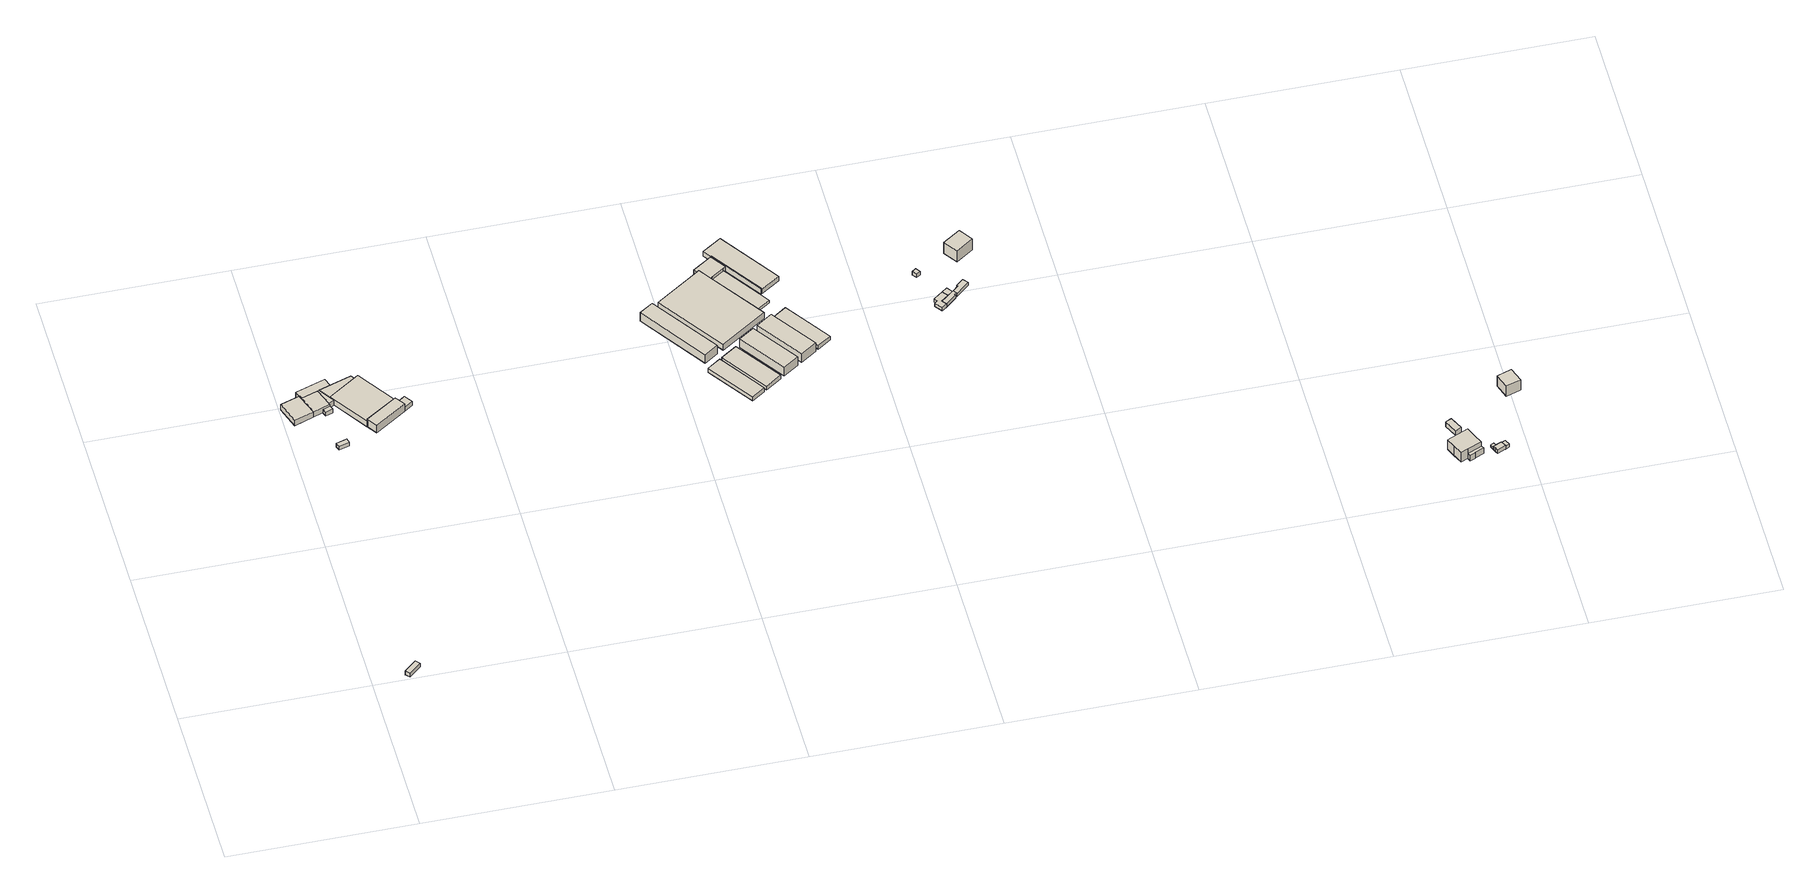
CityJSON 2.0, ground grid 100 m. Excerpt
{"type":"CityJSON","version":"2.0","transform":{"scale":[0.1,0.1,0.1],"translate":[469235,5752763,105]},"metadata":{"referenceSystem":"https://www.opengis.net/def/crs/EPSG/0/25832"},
"CityObjects":{
"building1":{"type":"Building","attributes":{"Gemeindeschluessel":"05711000","BezugspunktDach":"2000","function":"31001_9998","measuredHeight":2.45},"address":[{"country":"Germany","locality":"Bielefeld","thoroughfareNumber":"266","thoroughfareName":"Verler Straße"}],"geometry":[{"type":"Solid","lod":"1","boundaries":[[[[0,1,2,3]],[[4,5,6,7]],[[4,7,3,2]],[[5,4,2,1]],[[6,5,1,0]],[[7,6,0,3]]]]}]},
"building2":{"type":"Building","attributes":{"Gemeindeschluessel":"05711000","BezugspunktDach":"2000","function":"31001_9998","measuredHeight":2.51},"address":[{"country":"Germany","locality":"Bielefeld","thoroughfareNumber":"246","thoroughfareName":"Verler Straße"}],"geometry":[{"type":"Solid","lod":"1","boundaries":[[[[8,9,10,11]],[[12,13,14,15]],[[12,15,11,10]],[[13,12,10,9]],[[14,13,9,8]],[[15,14,8,11]]]]}]},
"building3":{"type":"Building","attributes":{"Gemeindeschluessel":"05711000","function":"31001_2100"},"address":[{"country":"Germany","locality":"Bielefeld","thoroughfareNumber":"246","thoroughfareName":"Verler Straße"}],"children":["building3-1","building3-2","building3-3","building3-4","building3-5","building3-6","building3-7"]},
"building3-1":{"type":"BuildingPart","attributes":{"BezugspunktDach":"2000","measuredHeight":4.16},"parents":["building3"],"geometry":[{"type":"Solid","lod":"1","boundaries":[[[[16,17,18,19]],[[20,21,22,23]],[[20,23,19,18]],[[21,20,18,17]],[[22,21,17,16]],[[23,22,16,19]]]]}]},
"building3-2":{"type":"BuildingPart","attributes":{"BezugspunktDach":"2000","measuredHeight":3.72},"parents":["building3"],"geometry":[{"type":"Solid","lod":"1","boundaries":[[[[24,25,26,27]],[[21,28,29,30]],[[21,30,27,26]],[[28,21,26,25]],[[29,28,25,24]],[[30,29,24,27]]]]}]},
"building3-3":{"type":"BuildingPart","attributes":{"BezugspunktDach":"2000","measuredHeight":3.68},"parents":["building3"],"geometry":[{"type":"Solid","lod":"1","boundaries":[[[[31,32,33,34]],[[35,36,28,37]],[[35,37,34,33]],[[36,35,33,32]],[[28,36,32,31]],[[37,28,31,34]]]]}]},
"building3-4":{"type":"BuildingPart","attributes":{"BezugspunktDach":"2000","measuredHeight":3.67},"parents":["building3"],"geometry":[{"type":"Solid","lod":"1","boundaries":[[[[32,38,39,40]],[[41,42,36,43]],[[41,43,40,39]],[[42,41,39,38]],[[36,42,38,32]],[[43,36,32,40]]]]}]},
"building3-5":{"type":"BuildingPart","attributes":{"BezugspunktDach":"2000","measuredHeight":3.69},"parents":["building3"],"geometry":[{"type":"Solid","lod":"1","boundaries":[[[[44,45,38,46]],[[42,47,48,49]],[[42,49,46,38]],[[47,42,38,45]],[[48,47,45,44]],[[49,48,44,46]]]]}]},
"building3-6":{"type":"BuildingPart","attributes":{"BezugspunktDach":"2000","measuredHeight":3.7},"parents":["building3"],"geometry":[{"type":"Solid","lod":"1","boundaries":[[[[50,51,52,39]],[[53,54,55,41]],[[53,41,39,52]],[[54,53,52,51]],[[55,54,51,50]],[[41,55,50,39]]]]}]},
"building3-7":{"type":"BuildingPart","attributes":{"BezugspunktDach":"2000","measuredHeight":2.71},"parents":["building3"],"geometry":[{"type":"Solid","lod":"1","boundaries":[[[[56,57,58,59]],[[60,61,43,62]],[[60,62,59,58]],[[61,60,58,57]],[[43,61,57,56]],[[62,43,56,59]]]]}]},
"building4":{"type":"Building","attributes":{"Gemeindeschluessel":"05711000","BezugspunktDach":"2000","function":"31001_2100","measuredHeight":5.37},"address":[{"country":"Germany","locality":"Bielefeld","thoroughfareNumber":"246","thoroughfareName":"Verler Straße"}],"geometry":[{"type":"Solid","lod":"1","boundaries":[[[[63,64,65,66,67]],[[68,69,70,71,72]],[[68,72,67,66]],[[69,68,66,65]],[[70,69,65,64]],[[71,70,64,63]],[[72,71,63,67]]]]}]},
"building5":{"type":"Building","attributes":{"Gemeindeschluessel":"05711000","BezugspunktDach":"2000","function":"31001_9998","measuredHeight":2.65},"address":[{"country":"Germany","locality":"Bielefeld","thoroughfareNumber":"246","thoroughfareName":"Verler Straße"}],"geometry":[{"type":"Solid","lod":"1","boundaries":[[[[73,74,75,76]],[[72,71,77,78]],[[72,78,76,75]],[[71,72,75,74]],[[77,71,74,73]],[[78,77,73,76]]]]}]},
"building6":{"type":"Building","attributes":{"Gemeindeschluessel":"05711000","BezugspunktDach":"2100","function":"31001_2740","measuredHeight":6},"address":[{"country":"Germany","locality":"Bielefeld","thoroughfareNumber":"2","thoroughfareName":"Paracelsusweg"}],"geometry":[{"type":"Solid","lod":"1","boundaries":[[[[79,80,81,82]],[[83,84,85,86]],[[83,86,82,81]],[[84,83,81,80]],[[85,84,80,79]],[[86,85,79,82]]]]}]},
"building7":{"type":"Building","attributes":{"Gemeindeschluessel":"05711000","BezugspunktDach":"2000","function":"31001_2740","measuredHeight":3.45},"address":[{"country":"Germany","locality":"Bielefeld","thoroughfareNumber":"2","thoroughfareName":"Paracelsusweg"}],"geometry":[{"type":"Solid","lod":"1","boundaries":[[[[87,88,89,90]],[[91,92,93,94]],[[91,94,90,89]],[[92,91,89,88]],[[93,92,88,87]],[[94,93,87,90]]]]}]},
"building8":{"type":"Building","attributes":{"Gemeindeschluessel":"05711000","BezugspunktDach":"2000","function":"31001_2740","measuredHeight":3.84},"address":[{"country":"Germany","locality":"Bielefeld","thoroughfareNumber":"2","thoroughfareName":"Paracelsusweg"}],"geometry":[{"type":"Solid","lod":"1","boundaries":[[[[95,96,97,98]],[[99,100,101,102]],[[99,102,98,97]],[[100,99,97,96]],[[101,100,96,95]],[[102,101,95,98]]]]}]},
"building9":{"type":"Building","attributes":{"Gemeindeschluessel":"05711000","function":"31001_2740"},"address":[{"country":"Germany","locality":"Bielefeld","thoroughfareNumber":"2","thoroughfareName":"Paracelsusweg"}],"children":["building9-1","building9-2","building9-3","building9-4","building9-5"]},
"building9-1":{"type":"BuildingPart","attributes":{"BezugspunktDach":"2100","measuredHeight":4.16},"parents":["building9"],"geometry":[{"type":"Solid","lod":"1","boundaries":[[[[103,104,105,106,107,108]],[[109,110,111,112,113,114]],[[109,114,108,107]],[[110,109,107,106]],[[111,110,106,105]],[[112,111,105,104]],[[113,112,104,103]],[[114,113,103,108]]]]}]},
"building9-2":{"type":"BuildingPart","attributes":{"BezugspunktDach":"2000","measuredHeight":4.05},"parents":["building9"],"geometry":[{"type":"Solid","lod":"1","boundaries":[[[[115,116,117,118,119]],[[120,121,122,123,124]],[[120,124,119,118]],[[121,120,118,117]],[[122,121,117,116]],[[123,122,116,115]],[[124,123,115,119]]]]}]},
"building9-3":{"type":"BuildingPart","attributes":{"BezugspunktDach":"2000","measuredHeight":3.23},"parents":["building9"],"geometry":[{"type":"Solid","lod":"1","boundaries":[[[[125,126,127,128,129]],[[124,123,130,131,132]],[[124,132,129,128]],[[123,124,128,127]],[[130,123,127,126]],[[131,130,126,125]],[[132,131,125,129]]]]}]},
"building9-4":{"type":"BuildingPart","attributes":{"BezugspunktDach":"2000","measuredHeight":3.54},"parents":["building9"],"geometry":[{"type":"Solid","lod":"1","boundaries":[[[[133,134,135,136,137,138,139,140]],[[141,142,113,112,111,143,122,121]],[[141,121,140,139]],[[142,141,139,138]],[[113,142,138,137]],[[112,113,137,136]],[[111,112,136,135]],[[143,111,135,134]],[[122,143,134,133]],[[121,122,133,140]]]]}]},
"building9-5":{"type":"BuildingPart","attributes":{"BezugspunktDach":"2000","measuredHeight":2.99},"parents":["building9"],"geometry":[{"type":"Solid","lod":"1","boundaries":[[[[144,145,146,147,148]],[[149,142,150,141,151]],[[149,151,148,147]],[[142,149,147,146]],[[150,142,146,145]],[[141,150,145,144]],[[151,141,144,148]]]]}]},
"building10":{"type":"Building","attributes":{"Gemeindeschluessel":"05711000","BezugspunktDach":"2100","function":"31001_2740","measuredHeight":6},"address":[{"country":"Germany","locality":"Bielefeld","thoroughfareNumber":"2","thoroughfareName":"Paracelsusweg"}],"geometry":[{"type":"Solid","lod":"1","boundaries":[[[[152,153,154,155]],[[156,157,158,159]],[[156,159,155,154]],[[157,156,154,153]],[[158,157,153,152]],[[159,158,152,155]]]]}]},
"building11":{"type":"Building","attributes":{"Gemeindeschluessel":"05711000","BezugspunktDach":"2100","function":"31001_2740","measuredHeight":6},"address":[{"country":"Germany","locality":"Bielefeld","thoroughfareNumber":"2","thoroughfareName":"Paracelsusweg"}],"geometry":[{"type":"Solid","lod":"1","boundaries":[[[[160,161,162,163]],[[164,165,166,167]],[[164,167,163,162]],[[165,164,162,161]],[[166,165,161,160]],[[167,166,160,163]]]]}]},
"building12":{"type":"Building","attributes":{"Gemeindeschluessel":"05711000","BezugspunktDach":"2000","function":"31001_2740","measuredHeight":3.41},"address":[{"country":"Germany","locality":"Bielefeld","thoroughfareNumber":"2","thoroughfareName":"Paracelsusweg"}],"geometry":[{"type":"Solid","lod":"1","boundaries":[[[[168,169,170,171]],[[172,173,174,175]],[[172,175,171,170]],[[173,172,170,169]],[[174,173,169,168]],[[175,174,168,171]]]]}]},
"building13":{"type":"Building","attributes":{"Gemeindeschluessel":"05711000","BezugspunktDach":"2000","function":"31001_9998","measuredHeight":2.7},"address":[{"country":"Germany","locality":"Bielefeld","thoroughfareNumber":"141","thoroughfareName":"Alte Paderborner Landstraße"}],"geometry":[{"type":"Solid","lod":"1","boundaries":[[[[176,177,178,179]],[[180,181,182,183]],[[180,183,179,178]],[[181,180,178,177]],[[182,181,177,176]],[[183,182,176,179]]]]}]},
"building14":{"type":"Building","attributes":{"Gemeindeschluessel":"05711000","BezugspunktDach":"2000","function":"31001_9998","measuredHeight":2.27},"address":[{"country":"Germany","locality":"Bielefeld","thoroughfareNumber":"141","thoroughfareName":"Alte Paderborner Landstraße"}],"geometry":[{"type":"Solid","lod":"1","boundaries":[[[[184,185,186,187,188,189,190,191]],[[192,193,194,195,196,197,198,199]],[[192,199,191,190]],[[193,192,190,189]],[[194,193,189,188]],[[195,194,188,187]],[[196,195,187,186]],[[197,196,186,185]],[[198,197,185,184]],[[199,198,184,191]]]]}]},
"building15":{"type":"Building","attributes":{"Gemeindeschluessel":"05711000","function":"51009_1610"},"address":[{"country":"Germany"}],"children":["building15-1","building15-2"]},
"building15-1":{"type":"BuildingPart","attributes":{"BezugspunktDach":"2000","measuredHeight":2.34},"parents":["building15"],"geometry":[{"type":"Solid","lod":"1","boundaries":[[[[200,201,202,203,204,205,206,207,208]],[[199,198,197,209,210,211,212,213,214]],[[199,214,208,207]],[[198,199,207,206]],[[197,198,206,205]],[[209,197,205,204]],[[210,209,204,203]],[[211,210,203,202]],[[212,211,202,201]],[[213,212,201,200]],[[214,213,200,208]]]]}]},
"building15-2":{"type":"BuildingPart","attributes":{"BezugspunktDach":"2000","measuredHeight":2.34},"parents":["building15"],"geometry":[{"type":"Solid","lod":"1","boundaries":[[[[203,215,216,205,204]],[[197,196,217,210,209]],[[197,209,204,205]],[[196,197,205,216]],[[217,196,216,215]],[[210,217,215,203]],[[209,210,203,204]]]]}]},
"building16":{"type":"Building","attributes":{"Gemeindeschluessel":"05711000","BezugspunktDach":"2000","function":"31001_9998","measuredHeight":2.23},"address":[{"country":"Germany","locality":"Bielefeld","thoroughfareNumber":"141","thoroughfareName":"Alte Paderborner Landstraße"}],"geometry":[{"type":"Solid","lod":"1","boundaries":[[[[218,219,220,221,222,223]],[[224,225,226,227,228,229]],[[224,229,223,222]],[[225,224,222,221]],[[226,225,221,220]],[[227,226,220,219]],[[228,227,219,218]],[[229,228,218,223]]]]}]},
"building17":{"type":"Building","attributes":{"Gemeindeschluessel":"05711000","BezugspunktDach":"2000","function":"31001_1010","measuredHeight":9.53},"address":[{"country":"Germany","locality":"Bielefeld","thoroughfareNumber":"141","thoroughfareName":"Alte Paderborner Landstraße"}],"geometry":[{"type":"Solid","lod":"1","boundaries":[[[[230,231,232,233]],[[234,235,236,237]],[[234,237,233,232]],[[235,234,232,231]],[[236,235,231,230]],[[237,236,230,233]]]]}]},
"building18":{"type":"Building","attributes":{"Gemeindeschluessel":"05711000","function":"31001_1010"},"address":[{"country":"Germany","locality":"Bielefeld","thoroughfareNumber":"84","thoroughfareName":"Garnheide"}],"children":["building18-1","building18-2"]},
"building18-1":{"type":"BuildingPart","attributes":{"BezugspunktDach":"2000","measuredHeight":9.67},"parents":["building18"],"geometry":[{"type":"Solid","lod":"1","boundaries":[[[[238,239,240,241,242,243,244]],[[245,246,247,248,249,250,251]],[[245,251,244,243]],[[246,245,243,242]],[[247,246,242,241]],[[248,247,241,240]],[[249,248,240,239]],[[250,249,239,238]],[[251,250,238,244]]]]}]},
"building18-2":{"type":"BuildingPart","attributes":{"BezugspunktDach":"2000","measuredHeight":3.96},"parents":["building18"],"geometry":[{"type":"Solid","lod":"1","boundaries":[[[[252,253,254,255,256,257]],[[258,251,250,259,260,261]],[[258,261,257,256]],[[251,258,256,255]],[[250,251,255,254]],[[259,250,254,253]],[[260,259,253,252]],[[261,260,252,257]]]]}]},
"building19":{"type":"Building","attributes":{"Gemeindeschluessel":"05711000","BezugspunktDach":"2000","function":"31001_9998","measuredHeight":4.02},"address":[{"country":"Germany","locality":"Bielefeld","thoroughfareNumber":"84","thoroughfareName":"Garnheide"}],"geometry":[{"type":"Solid","lod":"1","boundaries":[[[[262,263,264,265]],[[266,267,268,269]],[[266,269,265,264]],[[267,266,264,263]],[[268,267,263,262]],[[269,268,262,265]]]]}]},
"building20":{"type":"Building","attributes":{"Gemeindeschluessel":"05711000","function":"31001_9998"},"address":[{"country":"Germany","locality":"Bielefeld","thoroughfareNumber":"84","thoroughfareName":"Garnheide"}],"children":["building20-1","building20-2","building20-3"]},
"building20-1":{"type":"BuildingPart","attributes":{"BezugspunktDach":"2000","measuredHeight":2.98},"parents":["building20"],"geometry":[{"type":"Solid","lod":"1","boundaries":[[[[270,271,272,273,274,275,276]],[[277,278,279,280,281,282,283]],[[277,283,276,275]],[[278,277,275,274]],[[279,278,274,273]],[[280,279,273,272]],[[281,280,272,271]],[[282,281,271,270]],[[283,282,270,276]]]]}]},
"building20-2":{"type":"BuildingPart","attributes":{"BezugspunktDach":"2000","measuredHeight":2.08},"address":[{"country":"Germany","locality":"Bielefeld","thoroughfareNumber":"84","thoroughfareName":"Garnheide"}],"parents":["building20"],"geometry":[{"type":"Solid","lod":"1","boundaries":[[[[284,285,286,287]],[[288,289,290,291]],[[288,291,287,286]],[[289,288,286,285]],[[290,289,285,284]],[[291,290,284,287]]]]}]},
"building20-3":{"type":"BuildingPart","attributes":{"BezugspunktDach":"2000","measuredHeight":1.69},"address":[{"country":"Germany","locality":"Bielefeld","thoroughfareNumber":"84","thoroughfareName":"Garnheide"}],"parents":["building20"],"geometry":[{"type":"Solid","lod":"1","boundaries":[[[[292,293,294,295]],[[296,297,298,299]],[[296,299,295,294]],[[297,296,294,293]],[[298,297,293,292]],[[299,298,292,295]]]]}]},
"building21":{"type":"Building","attributes":{"Gemeindeschluessel":"05711000","BezugspunktDach":"2000","function":"31001_1010","measuredHeight":9.2},"address":[{"country":"Germany","locality":"Bielefeld","thoroughfareNumber":"107","thoroughfareName":"Alte Paderborner Landstraße"}],"geometry":[{"type":"Solid","lod":"1","boundaries":[[[[300,301,302,303]],[[304,305,306,307]],[[304,307,303,302]],[[305,304,302,301]],[[306,305,301,300]],[[307,306,300,303]]]]}]}
},
"vertices":[
[240,91,28],[175,32,28],[196,9,28],[261,68,28],[196,9,3],[175,32,3],[240,91,3],[261,68,3],
[275,1685,30],[217,1668,30],[225,1643,30],[282,1660,30],[225,1643,5],[217,1668,5],[275,1685,5],[282,1660,5],
[431,2095,43],[261,1981,43],[402,1771,43],[572,1884,43],[402,1771,1],[261,1981,1],[431,2095,1],[572,1884,1],
[397,2102,39],[220,2043,39],[261,1981,39],[411,2081,39],[220,2043,1],[397,2102,1],[411,2081,1],
[220,2043,38],[212,2040,38],[247,1940,38],[276,1960,38],[247,1940,1],[212,2040,1],[276,1960,1],
[120,2009,38],[157,1902,38],[249,1934,38],[157,1902,1],[120,2009,1],[249,1934,1],
[265,2112,38],[104,2057,38],[281,2063,38],[104,2057,1],[265,2112,1],[281,2063,1],
[115,2026,38],[9,1990,38],[51,1865,38],[51,1865,1],[9,1990,1],[115,2026,1],
[249,1934,28],[208,1920,28],[217,1894,28],[258,1908,28],[217,1894,1],[208,1920,1],[258,1908,1],
[577,1876,57],[572,1884,57],[402,1771,57],[438,1718,57],[607,1832,57],[438,1718,3],[402,1771,3],[572,1884,3],[577,1876,3],[607,1832,3],
[625,1908,30],[577,1876,30],[607,1832,30],[655,1864,30],[625,1908,3],[655,1864,3],
[1968,2205,81],[1895,2156,81],[2141,1791,81],[2214,1841,81],[2141,1791,21],[1895,2156,21],[1968,2205,21],[2214,1841,21],
[2211,1774,50],[2139,1726,50],[2309,1477,50],[2380,1526,50],[2309,1477,21],[2139,1726,21],[2211,1774,21],[2380,1526,21],
[2310,1842,49],[2224,1784,49],[2394,1535,49],[2480,1594,49],[2394,1535,22],[2224,1784,22],[2310,1842,22],[2480,1594,22],
[2296,2329,62],[2253,2393,62],[2244,2386,62],[2003,2223,62],[2250,1859,62],[2500,2028,62],[2250,1859,21],[2003,2223,21],[2244,2386,21],[2253,2393,21],[2296,2329,21],[2500,2028,21],
[2338,2480,59],[2335,2478,59],[2391,2395,59],[2526,2196,59],[2529,2199,59],[2526,2196,21],[2391,2395,21],[2335,2478,21],[2338,2480,21],[2529,2199,21],
[2411,2595,53],[2307,2526,53],[2338,2480,53],[2529,2199,53],[2632,2268,53],[2307,2526,21],[2411,2595,21],[2632,2268,21],
[2335,2478,56],[2230,2407,56],[2244,2386,56],[2253,2393,56],[2296,2329,56],[2310,2339,56],[2376,2384,56],[2391,2395,56],[2376,2384,21],[2310,2339,21],[2230,2407,21],
[2376,2384,41],[2343,2362,41],[2310,2339,41],[2484,2082,41],[2550,2127,41],[2484,2082,21],[2343,2362,21],[2550,2127,21],
[2417,1915,82],[2333,1858,82],[2503,1609,82],[2586,1666,82],[2503,1609,22],[2333,1858,22],[2417,1915,22],[2586,1666,22],
[2527,1990,82],[2440,1930,82],[2609,1682,82],[2697,1742,82],[2609,1682,22],[2440,1930,22],[2527,1990,22],[2697,1742,22],
[2615,2050,49],[2542,2000,49],[2712,1752,49],[2784,1802,49],[2712,1752,22],[2542,2000,22],[2615,2050,22],[2784,1802,22],
[3309,2160,53],[3289,2144,53],[3307,2121,53],[3327,2136,53],[3307,2121,28],[3289,2144,28],[3309,2160,28],[3327,2136,28],
[3383,1911,49],[3423,1942,49],[3400,1973,49],[3350,1936,49],[3363,1918,49],[3346,1904,49],[3376,1866,49],[3402,1885,49],[3376,1866,27],[3346,1904,27],[3363,1918,27],[3350,1936,27],[3400,1973,27],[3423,1942,27],[3383,1911,27],[3402,1885,27],
[3458,1939,50],[3470,1949,50],[3455,1967,50],[3451,1965,50],[3452,1965,50],[3423,1942,50],[3383,1911,50],[3402,1885,50],[3460,1936,50],[3452,1965,27],[3451,1965,27],[3455,1967,27],[3470,1949,27],[3458,1939,27],[3460,1936,27],
[3428,1994,50],[3400,1973,50],[3428,1994,27],
[3521,2035,48],[3483,2002,48],[3487,1996,48],[3455,1967,48],[3471,1948,48],[3543,2010,48],[3471,1948,26],[3455,1967,26],[3487,1996,26],[3483,2002,26],[3521,2035,26],[3543,2010,26],
[3571,2317,108],[3477,2253,108],[3527,2180,108],[3621,2244,108],[3527,2180,30],[3477,2253,30],[3571,2317,30],[3621,2244,30],
[5754,260,108],[5731,313,108],[5708,365,108],[5593,314,108],[5616,262,108],[5639,210,108],[5676,226,108],[5639,210,40],[5616,262,40],[5593,314,40],[5708,365,40],[5731,313,40],[5754,260,40],[5676,226,40],
[5712,221,80],[5762,243,80],[5754,260,80],[5676,226,80],[5684,206,80],[5713,219,80],[5684,206,40],[5762,243,40],[5712,221,40],[5713,219,40],
[5654,485,75],[5621,470,75],[5655,397,75],[5688,413,75],[5655,397,41],[5621,470,41],[5654,485,41],[5688,413,41],
[5868,262,65],[5861,277,65],[5832,264,65],[5816,256,65],[5823,241,65],[5830,226,65],[5875,247,65],[5830,226,40],[5823,241,40],[5816,256,40],[5832,264,40],[5861,277,40],[5868,262,40],[5875,247,40],
[5883,288,60],[5861,277,60],[5875,247,60],[5897,257,60],[5875,247,39],[5861,277,39],[5883,288,39],[5897,257,39],
[5823,285,58],[5806,277,58],[5816,256,58],[5832,264,58],[5816,256,41],[5806,277,41],[5823,285,41],[5832,264,41],
[6018,714,114],[5938,687,114],[5966,605,114],[6046,632,114],[5966,605,41],[5938,687,41],[6018,714,41],[6046,632,41]
]}
